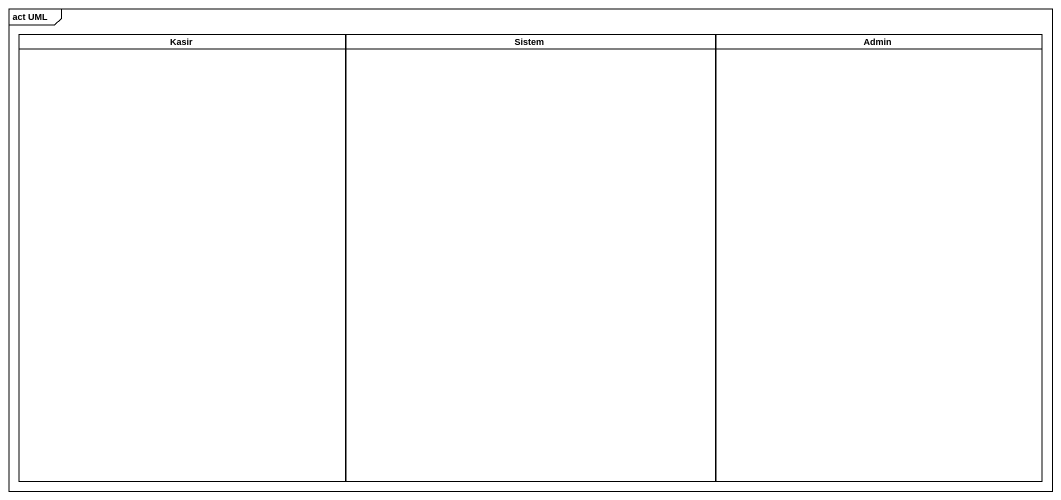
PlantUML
@startuml
mainframe act UML
hide empty description
state Kasir <<partition>>
state Sistem <<partition>>
state Admin <<partition>>
@enduml
